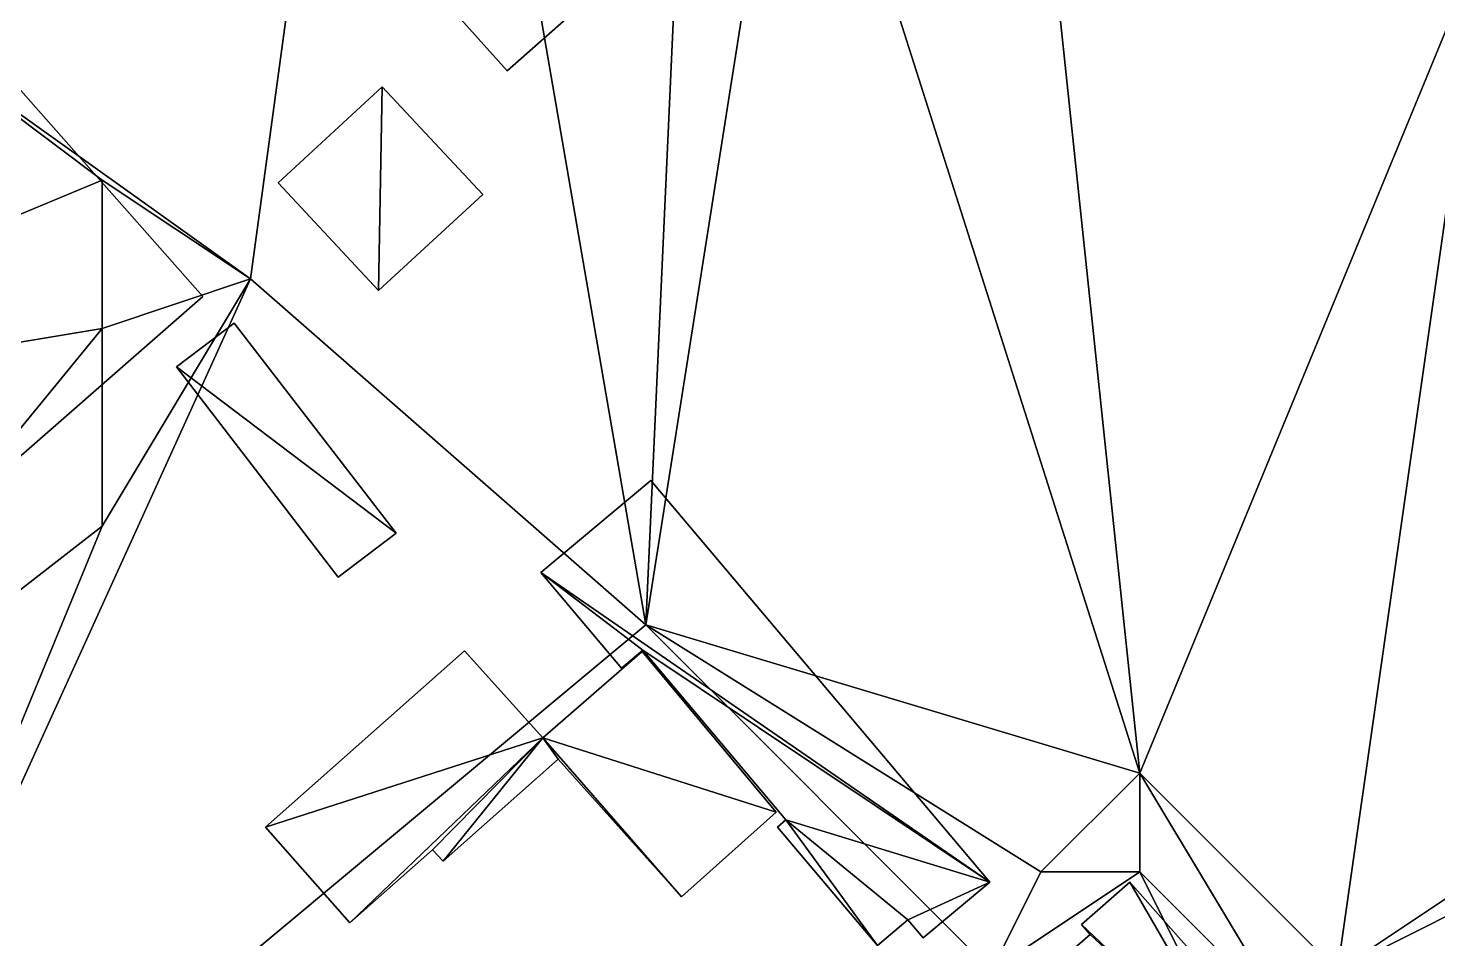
# Model space of a CAD drawing. Header units: metres. Extents: x -1103 to 901, y -902 to 905.
# Drawn here: x -1047 to -989.9, y 711.3 to 748.1 of the extents above; entities that cross this region are included whole.
import ezdxf

# ---------------------------------------------------------------- set-up
doc = ezdxf.new("R2010")
doc.units = ezdxf.units.M
for name, color, linetype in [('OSM_BUILDING_FOOTPRINTS', 7, 'CONTINUOUS'), ('OSM_BUILDING_ROOFS', 1, 'CONTINUOUS'), ('OSM_BUILDING_WALLS', 8, 'CONTINUOUS'), ('OSM_TERRAIN', 3, 'CONTINUOUS')]:
    doc.layers.add(name, color=color, linetype=linetype)

msp = doc.modelspace()

# ---------------------------------------------------------------- linework, layer by layer
at = {"layer": 'OSM_BUILDING_FOOTPRINTS'}
for points in [[(-1026.363, 756.447, 12.987), (-1021.909, 751.46, 12.987), (-1027.601, 746.428, 12.987), (-1032.067, 751.415, 12.987), (-1026.363, 756.447, 12.987)], [(-1039.926, 737.293, 12.348), (-1049.355, 747.942, 12.348), (-1070.501, 729.451, 12.348), (-1060.796, 718.503, 12.348), (-1054.451, 724.055, 12.348), (-1052.715, 722.098, 12.348), (-1047.454, 726.698, 12.348), (-1049.454, 728.965, 12.348), (-1039.926, 737.293, 12.348)], [(-1036.875, 741.893, 12.999), (-1032.664, 745.775, 12.999), (-1028.596, 741.418, 12.999), (-1032.819, 737.536, 12.999), (-1036.875, 741.893, 12.999)], [(-1040.987, 734.44, 12.915), (-1034.443, 725.935, 12.915), (-1032.1, 727.705, 12.915), (-1038.655, 736.209, 12.915), (-1040.987, 734.44, 12.915)], [(-1026.241, 726.124, 12.666), (-1022.98, 722.253, 12.666), (-1022.118, 722.972, 12.666), (-1016.326, 716.104, 12.666), (-1016.668, 715.817, 12.666), (-1012.623, 711.028, 12.666), (-1011.385, 712.068, 12.666), (-1010.766, 711.338, 12.666), (-1008.068, 713.583, 12.666), (-1021.787, 729.839, 12.666), (-1026.241, 726.124, 12.666)], [(-1022.14, 722.928, 12.951), (-1016.713, 716.425, 12.951), (-1020.548, 712.997, 12.951), (-1025.545, 718.559, 12.951), (-1030.198, 714.434, 12.951), (-1030.629, 714.899, 12.951), (-1033.979, 711.935, 12.951), (-1037.394, 715.816, 12.951), (-1029.336, 722.95, 12.951), (-1026.164, 719.422, 12.951), (-1022.14, 722.928, 12.951)]]:
    msp.add_polyline3d(points, close=True, dxfattribs=at)
msp.add_polyline3d([(-1008.124, 707.888, 12.221), (-1004.012, 711.471, 12.221), (-1004.365, 711.869, 12.221), (-1002.398, 713.583, 12.221), (-996.484, 706.893, 12.221)], dxfattribs=at)
at = {"layer": 'OSM_BUILDING_ROOFS'}
for points in [[(-1021.909, 751.46, 22.987), (-1032.067, 751.415, 22.987), (-1027.601, 746.428, 22.987)], [(-1049.454, 728.965, 52.748), (-1039.926, 737.293, 52.748), (-1049.355, 747.942, 52.748)], [(-1032.664, 745.775, 22.999), (-1036.875, 741.893, 22.999), (-1032.819, 737.536, 22.999)], [(-1032.664, 745.775, 22.999), (-1032.819, 737.536, 22.999), (-1028.596, 741.418, 22.999)], [(-1032.1, 727.705, 53.315), (-1038.655, 736.209, 53.315), (-1040.987, 734.44, 53.315)], [(-1032.1, 727.705, 53.315), (-1040.987, 734.44, 53.315), (-1034.443, 725.935, 53.315)], [(-1008.068, 713.583, 33.866), (-1021.787, 729.839, 33.866), (-1026.241, 726.124, 33.866)], [(-1026.241, 726.124, 33.866), (-1022.98, 722.253, 33.866), (-1022.118, 722.972, 33.866)], [(-1008.068, 713.583, 33.866), (-1026.241, 726.124, 33.866), (-1022.118, 722.972, 33.866)], [(-1026.164, 719.422, 22.951), (-1029.336, 722.95, 22.951), (-1037.394, 715.816, 22.951)], [(-1016.713, 716.425, 22.951), (-1022.14, 722.928, 22.951), (-1026.164, 719.422, 22.951)], [(-1008.068, 713.583, 33.866), (-1022.118, 722.972, 33.866), (-1016.326, 716.104, 33.866)], [(-1026.164, 719.422, 22.951), (-1037.394, 715.816, 22.951), (-1033.979, 711.935, 22.951)], [(-1026.164, 719.422, 22.951), (-1033.979, 711.935, 22.951), (-1030.629, 714.899, 22.951)], [(-1026.164, 719.422, 22.951), (-1030.629, 714.899, 22.951), (-1030.198, 714.434, 22.951)], [(-1026.164, 719.422, 22.951), (-1030.198, 714.434, 22.951), (-1025.545, 718.559, 22.951)], [(-1026.164, 719.422, 22.951), (-1025.545, 718.559, 22.951), (-1020.548, 712.997, 22.951)], [(-1026.164, 719.422, 22.951), (-1020.548, 712.997, 22.951), (-1016.713, 716.425, 22.951)], [(-1016.326, 716.104, 33.866), (-1016.668, 715.817, 33.866), (-1012.623, 711.028, 33.866)], [(-1016.326, 716.104, 33.866), (-1012.623, 711.028, 33.866), (-1011.385, 712.068, 33.866)], [(-1008.068, 713.583, 33.866), (-1016.326, 716.104, 33.866), (-1011.385, 712.068, 33.866)], [(-1011.385, 712.068, 33.866), (-1010.766, 711.338, 33.866), (-1008.068, 713.583, 33.866)], [(-997.844, 705.709, 22.221), (-1002.398, 713.583, 22.221), (-1004.365, 711.869, 22.221)], [(-997.844, 705.709, 22.221), (-996.484, 706.893, 22.221), (-1002.398, 713.583, 22.221)], [(-997.844, 705.709, 22.221), (-1004.012, 711.471, 22.221), (-1008.124, 707.888, 22.221)], [(-997.844, 705.709, 22.221), (-1004.365, 711.869, 22.221), (-1004.012, 711.471, 22.221)]]:
    msp.add_3dface(points, dxfattribs=at)
at = {"layer": 'OSM_BUILDING_WALLS'}
for points in [[(-1032.067, 751.415, 12.987), (-1027.601, 746.428, 12.987), (-1027.601, 746.428, 22.987)], [(-1032.067, 751.415, 12.987), (-1027.601, 746.428, 22.987), (-1032.067, 751.415, 22.987)], [(-1027.601, 746.428, 12.987), (-1021.909, 751.46, 12.987), (-1021.909, 751.46, 22.987)], [(-1027.601, 746.428, 12.987), (-1021.909, 751.46, 22.987), (-1027.601, 746.428, 22.987)], [(-1039.926, 737.293, 12.348), (-1049.355, 747.942, 12.348), (-1049.355, 747.942, 52.748)], [(-1039.926, 737.293, 12.348), (-1049.355, 747.942, 52.748), (-1039.926, 737.293, 52.748)], [(-1032.664, 745.775, 12.999), (-1036.875, 741.893, 12.999), (-1036.875, 741.893, 22.999)], [(-1032.664, 745.775, 12.999), (-1036.875, 741.893, 22.999), (-1032.664, 745.775, 22.999)], [(-1028.596, 741.418, 12.999), (-1032.664, 745.775, 12.999), (-1032.664, 745.775, 22.999)], [(-1028.596, 741.418, 12.999), (-1032.664, 745.775, 22.999), (-1028.596, 741.418, 22.999)], [(-1036.875, 741.893, 12.999), (-1032.819, 737.536, 12.999), (-1032.819, 737.536, 22.999)], [(-1036.875, 741.893, 12.999), (-1032.819, 737.536, 22.999), (-1036.875, 741.893, 22.999)], [(-1032.819, 737.536, 12.999), (-1028.596, 741.418, 12.999), (-1028.596, 741.418, 22.999)], [(-1032.819, 737.536, 12.999), (-1028.596, 741.418, 22.999), (-1032.819, 737.536, 22.999)], [(-1049.454, 728.965, 12.348), (-1039.926, 737.293, 12.348), (-1039.926, 737.293, 52.748)], [(-1049.454, 728.965, 12.348), (-1039.926, 737.293, 52.748), (-1049.454, 728.965, 52.748)], [(-1038.655, 736.209, 12.915), (-1040.987, 734.44, 12.915), (-1040.987, 734.44, 53.315)], [(-1038.655, 736.209, 12.915), (-1040.987, 734.44, 53.315), (-1038.655, 736.209, 53.315)], [(-1032.1, 727.705, 12.915), (-1038.655, 736.209, 12.915), (-1038.655, 736.209, 53.315)], [(-1032.1, 727.705, 12.915), (-1038.655, 736.209, 53.315), (-1032.1, 727.705, 53.315)], [(-1040.987, 734.44, 12.915), (-1034.443, 725.935, 12.915), (-1034.443, 725.935, 53.315)], [(-1040.987, 734.44, 12.915), (-1034.443, 725.935, 53.315), (-1040.987, 734.44, 53.315)], [(-1021.787, 729.839, 12.666), (-1026.241, 726.124, 12.666), (-1026.241, 726.124, 33.866)], [(-1021.787, 729.839, 12.666), (-1026.241, 726.124, 33.866), (-1021.787, 729.839, 33.866)], [(-1008.068, 713.583, 12.666), (-1021.787, 729.839, 12.666), (-1021.787, 729.839, 33.866)], [(-1008.068, 713.583, 12.666), (-1021.787, 729.839, 33.866), (-1008.068, 713.583, 33.866)], [(-1034.443, 725.935, 12.915), (-1032.1, 727.705, 12.915), (-1032.1, 727.705, 53.315)], [(-1034.443, 725.935, 12.915), (-1032.1, 727.705, 53.315), (-1034.443, 725.935, 53.315)], [(-1026.241, 726.124, 12.666), (-1022.98, 722.253, 12.666), (-1022.98, 722.253, 33.866)], [(-1026.241, 726.124, 12.666), (-1022.98, 722.253, 33.866), (-1026.241, 726.124, 33.866)], [(-1029.336, 722.95, 12.951), (-1037.394, 715.816, 12.951), (-1037.394, 715.816, 22.951)], [(-1029.336, 722.95, 12.951), (-1037.394, 715.816, 22.951), (-1029.336, 722.95, 22.951)], [(-1026.164, 719.422, 12.951), (-1029.336, 722.95, 12.951), (-1029.336, 722.95, 22.951)], [(-1026.164, 719.422, 12.951), (-1029.336, 722.95, 22.951), (-1026.164, 719.422, 22.951)], [(-1022.14, 722.928, 12.951), (-1026.164, 719.422, 12.951), (-1026.164, 719.422, 22.951)], [(-1022.14, 722.928, 12.951), (-1026.164, 719.422, 22.951), (-1022.14, 722.928, 22.951)], [(-1022.98, 722.253, 12.666), (-1022.118, 722.972, 12.666), (-1022.118, 722.972, 33.866)], [(-1022.98, 722.253, 12.666), (-1022.118, 722.972, 33.866), (-1022.98, 722.253, 33.866)], [(-1016.713, 716.425, 12.951), (-1022.14, 722.928, 12.951), (-1022.14, 722.928, 22.951)], [(-1016.713, 716.425, 12.951), (-1022.14, 722.928, 22.951), (-1016.713, 716.425, 22.951)], [(-1022.118, 722.972, 12.666), (-1016.326, 716.104, 12.666), (-1016.326, 716.104, 33.866)], [(-1022.118, 722.972, 12.666), (-1016.326, 716.104, 33.866), (-1022.118, 722.972, 33.866)], [(-1030.198, 714.434, 12.951), (-1025.545, 718.559, 12.951), (-1025.545, 718.559, 22.951)], [(-1030.198, 714.434, 12.951), (-1025.545, 718.559, 22.951), (-1030.198, 714.434, 22.951)], [(-1025.545, 718.559, 12.951), (-1020.548, 712.997, 12.951), (-1020.548, 712.997, 22.951)], [(-1025.545, 718.559, 12.951), (-1020.548, 712.997, 22.951), (-1025.545, 718.559, 22.951)], [(-1020.548, 712.997, 12.951), (-1016.713, 716.425, 12.951), (-1016.713, 716.425, 22.951)], [(-1020.548, 712.997, 12.951), (-1016.713, 716.425, 22.951), (-1020.548, 712.997, 22.951)], [(-1016.326, 716.104, 12.666), (-1016.668, 715.817, 12.666), (-1016.668, 715.817, 33.866)], [(-1016.326, 716.104, 12.666), (-1016.668, 715.817, 33.866), (-1016.326, 716.104, 33.866)], [(-1037.394, 715.816, 12.951), (-1033.979, 711.935, 12.951), (-1033.979, 711.935, 22.951)], [(-1037.394, 715.816, 12.951), (-1033.979, 711.935, 22.951), (-1037.394, 715.816, 22.951)], [(-1016.668, 715.817, 12.666), (-1012.623, 711.028, 12.666), (-1012.623, 711.028, 33.866)], [(-1016.668, 715.817, 12.666), (-1012.623, 711.028, 33.866), (-1016.668, 715.817, 33.866)], [(-1033.979, 711.935, 12.951), (-1030.629, 714.899, 12.951), (-1030.629, 714.899, 22.951)], [(-1033.979, 711.935, 12.951), (-1030.629, 714.899, 22.951), (-1033.979, 711.935, 22.951)], [(-1030.629, 714.899, 12.951), (-1030.198, 714.434, 12.951), (-1030.198, 714.434, 22.951)], [(-1030.629, 714.899, 12.951), (-1030.198, 714.434, 22.951), (-1030.629, 714.899, 22.951)], [(-1010.766, 711.338, 12.666), (-1008.068, 713.583, 12.666), (-1008.068, 713.583, 33.866)], [(-1010.766, 711.338, 12.666), (-1008.068, 713.583, 33.866), (-1010.766, 711.338, 33.866)], [(-1002.398, 713.583, 12.221), (-1004.365, 711.869, 12.221), (-1004.365, 711.869, 22.221)], [(-1002.398, 713.583, 12.221), (-1004.365, 711.869, 22.221), (-1002.398, 713.583, 22.221)], [(-996.484, 706.893, 12.221), (-1002.398, 713.583, 12.221), (-1002.398, 713.583, 22.221)], [(-996.484, 706.893, 12.221), (-1002.398, 713.583, 22.221), (-996.484, 706.893, 22.221)], [(-1012.623, 711.028, 12.666), (-1011.385, 712.068, 12.666), (-1011.385, 712.068, 33.866)], [(-1012.623, 711.028, 12.666), (-1011.385, 712.068, 33.866), (-1012.623, 711.028, 33.866)], [(-1011.385, 712.068, 12.666), (-1010.766, 711.338, 12.666), (-1010.766, 711.338, 33.866)], [(-1011.385, 712.068, 12.666), (-1010.766, 711.338, 33.866), (-1011.385, 712.068, 33.866)], [(-1004.012, 711.471, 12.221), (-1008.124, 707.888, 12.221), (-1008.124, 707.888, 22.221)], [(-1004.012, 711.471, 12.221), (-1008.124, 707.888, 22.221), (-1004.012, 711.471, 22.221)], [(-1004.365, 711.869, 12.221), (-1004.012, 711.471, 12.221), (-1004.012, 711.471, 22.221)], [(-1004.365, 711.869, 12.221), (-1004.012, 711.471, 22.221), (-1004.365, 711.869, 22.221)]]:
    msp.add_3dface(points, dxfattribs=at)
at = {"layer": 'OSM_TERRAIN'}
for points in [[(-1052, 748, 14.445), (-1038, 738, 14.88), (-1032, 782, 15)], [(-1052, 748, 14.445), (-1032, 782, 15), (-1052, 770, 14.691)], [(-1038, 738, 14.88), (-1022, 724, 14.917), (-1032, 782, 15)], [(-1022, 724, 14.917), (-1020, 768, 14.991), (-1032, 782, 15)], [(-1022, 724, 14.917), (-1016, 762, 14.762), (-1020, 768, 14.991)], [(-1002, 718, 14), (-1016, 762, 14.762), (-1022, 724, 14.917)], [(-1002, 718, 14), (-1006, 756, 13.888), (-1016, 762, 14.762)], [(-1002, 718, 14), (-988, 752, 14.028), (-1006, 756, 13.888)], [(-994, 710, 14.051), (-988, 752, 14.028), (-1002, 718, 14)], [(-970, 726, 13.292), (-988, 752, 14.028), (-994, 710, 14.051)], [(-1068, 732, 14.38), (-1044, 742, 14.416), (-1052, 748, 14.445)], [(-1044, 742, 14.416), (-1038, 738, 14.88), (-1052, 748, 14.445)], [(-1068, 732, 14.38), (-1044, 736, 14.498), (-1044, 742, 14.416)], [(-1044, 736, 14.498), (-1038, 738, 14.88), (-1044, 742, 14.416)], [(-1044, 728, 14.849), (-1058, 694, 14.911), (-1038, 738, 14.88)], [(-1058, 694, 14.911), (-1022, 724, 14.917), (-1038, 738, 14.88)], [(-1044, 728, 14.849), (-1038, 738, 14.88), (-1044, 736, 14.498)], [(-1062, 714, 14.111), (-1044, 736, 14.498), (-1068, 732, 14.38)], [(-1062, 714, 14.111), (-1044, 728, 14.849), (-1044, 736, 14.498)], [(-1062, 714, 14.111), (-1058, 694, 14.911), (-1044, 728, 14.849)], [(-994, 710, 14.051), (-986, 714, 13.524), (-970, 726, 13.292)], [(-1058, 694, 14.911), (-1008, 710, 14.769), (-1022, 724, 14.917)], [(-1008, 710, 14.769), (-1006, 714, 14.591), (-1022, 724, 14.917)], [(-1006, 714, 14.591), (-1002, 718, 14), (-1022, 724, 14.917)], [(-1006, 714, 14.591), (-1002, 714, 14.853), (-1002, 718, 14)], [(-996, 708, 14.742), (-994, 710, 14.051), (-1002, 718, 14)], [(-996, 708, 14.742), (-1002, 718, 14), (-1002, 714, 14.853)], [(-998, 706, 14.997), (-1002, 714, 14.853), (-1008, 710, 14.769)], [(-1002, 714, 14.853), (-1006, 714, 14.591), (-1008, 710, 14.769)], [(-998, 706, 14.997), (-996, 708, 14.742), (-1002, 714, 14.853)], [(-992, 708, 13.426), (-986, 714, 13.524), (-994, 710, 14.051)], [(-992, 708, 13.426), (-986, 710, 13.324), (-986, 714, 13.524)]]:
    msp.add_3dface(points, dxfattribs=at)

doc.saveas('drawing.dxf')
